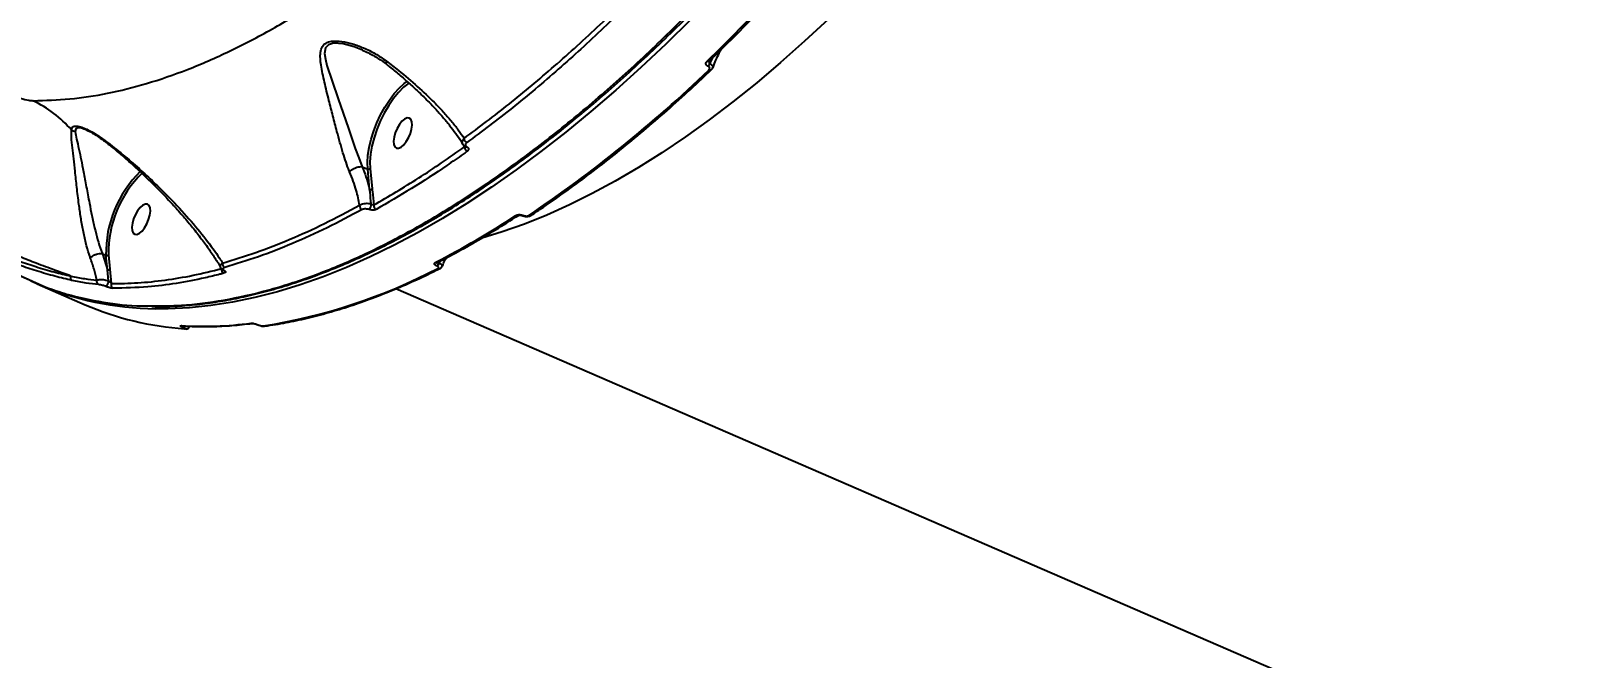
# Model space of a CAD drawing. Header units: millimetres. Extents: x -4153 to 4002, y -5023 to 3197.
# Drawn here: x -932.4 to -508.7, y -2143.7 to -1971.5 of the extents above; entities that cross this region are included whole.
import ezdxf

# ---------------------------------------------------------------- set-up
doc = ezdxf.new("R2010")
doc.units = ezdxf.units.MM
for name, color, linetype in [('DIKOM_ОБЪЕКТ', 7, 'Continuous'), ('DIKOM_РАЗМЕР_ЗОНА', 7, 'Continuous'), ('DIKOM_РАЗМЕР_ОБЪЕКТА', 7, 'Continuous')]:
    doc.layers.add(name, color=color, linetype=linetype)
doc.styles.add('style1', font='arialbd.ttf', dxfattribs={"width": 0.8})
doc.dimstyles.new('1-50', dxfattribs={"dimtxt": 300, "dimasz": 200, "dimexe": 100, "dimexo": 0, "dimgap": 100, "dimtad": 1, "dimtxsty": 'style1', "dimcen": 200, "dimclrd": 7, "dimclre": 7, "dimclrt": 7, "dimadec": 1, "dimazin": 2, "dimtfac": 1, "dimtmove": 0, "dimatfit": 2, "dimfxl": 0, "dimlwd": 25, "dimlwe": 18, "dimarcsym": 0})

# ---------------------------------------------------------------- blocks, each defined once
blk = doc.blocks.new('*D9')
at = {"layer": 'Defpoints', "color": 0, "transparency": 16777216}
for p in [(2370.19, 1747.32), (-2106.31, -2974.61), (1195.51, -2974.61)]:
    blk.add_point(p, dxfattribs=at)
at = {"layer": 'DIKOM_РАЗМЕР_ОБЪЕКТА', "color": 7, "lineweight": 18, "transparency": 16777216}
for p, q in [((2370.19, 1747.32), (-2206.31, 1747.32)), ((1195.51, -2974.61), (-2206.31, -2974.61))]:
    blk.add_line(p, q, dxfattribs=at)
at = {"layer": 'DIKOM_РАЗМЕР_ОБЪЕКТА', "color": 7, "lineweight": 25, "transparency": 16777216}
blk.add_line((-2106.31, 1547.32), (-2106.31, -2774.61), dxfattribs=at)
at = {"layer": 'DIKOM_РАЗМЕР_ОБЪЕКТА', "color": 7, "transparency": 16777216}
for points in [[(-2139.64, 1547.32), (-2072.98, 1547.32), (-2106.31, 1747.32)], [(-2139.64, -2774.61), (-2072.98, -2774.61), (-2106.31, -2974.61)]]:
    blk.add_solid(points, dxfattribs=at)
at = {"layer": 'DIKOM_РАЗМЕР_ОБЪЕКТА', "color": 7, "transparency": 16777216, "insert": (-2359.48, -612.26), "char_height": 300, "attachment_point": 5, "rotation": 90, "style": 'style1'}
blk.add_mtext('{\\fArial|b0|i0|c204|p34;4700}', dxfattribs=at)
blk = doc.blocks.new('*D10')
at = {"layer": 'Defpoints', "color": 0, "transparency": 16777216}
for p in [(4001.69, -909.96), (-3216.31, -1859.46), (4001.69, -4923)]:
    blk.add_point(p, dxfattribs=at)
at = {"layer": 'DIKOM_РАЗМЕР_ЗОНА', "color": 7, "lineweight": 18, "transparency": 16777216}
for p, q in [((4001.69, -909.96), (4001.69, -5023)), ((-3216.31, -1859.46), (-3216.31, -5023))]:
    blk.add_line(p, q, dxfattribs=at)
at = {"layer": 'DIKOM_РАЗМЕР_ЗОНА', "color": 7, "lineweight": 25, "transparency": 16777216}
blk.add_line((-3016.31, -4923), (3801.69, -4923), dxfattribs=at)
at = {"layer": 'DIKOM_РАЗМЕР_ЗОНА', "color": 7, "transparency": 16777216}
for points in [[(-3016.31, -4889.67), (-3016.31, -4956.33), (-3216.31, -4923)], [(3801.69, -4889.67), (3801.69, -4956.33), (4001.69, -4923)]]:
    blk.add_solid(points, dxfattribs=at)
at = {"layer": 'DIKOM_РАЗМЕР_ЗОНА', "color": 7, "transparency": 16777216, "insert": (392.69, -4669.83), "char_height": 300, "attachment_point": 5, "style": 'style1'}
blk.add_mtext('{\\fArial|b0|i0|c204|p34;7200}', dxfattribs=at)
blk = doc.blocks.new('*D11')
at = {"layer": 'Defpoints', "color": 0, "transparency": 16777216}
for p in [(2631.36, 3197.31), (-3702.81, -4429.79), (2071.05, -4429.79)]:
    blk.add_point(p, dxfattribs=at)
at = {"layer": 'DIKOM_РАЗМЕР_ЗОНА', "color": 7, "lineweight": 18, "transparency": 16777216}
for p, q in [((2631.36, 3197.31), (-3802.81, 3197.31)), ((2071.05, -4429.79), (-3802.81, -4429.79))]:
    blk.add_line(p, q, dxfattribs=at)
at = {"layer": 'DIKOM_РАЗМЕР_ЗОНА', "color": 7, "lineweight": 25, "transparency": 16777216}
blk.add_line((-3702.81, 2997.31), (-3702.81, -4229.79), dxfattribs=at)
at = {"layer": 'DIKOM_РАЗМЕР_ЗОНА', "color": 7, "transparency": 16777216}
for points in [[(-3736.14, 2997.31), (-3669.48, 2997.31), (-3702.81, 3197.31)], [(-3736.14, -4229.79), (-3669.48, -4229.79), (-3702.81, -4429.79)]]:
    blk.add_solid(points, dxfattribs=at)
at = {"layer": 'DIKOM_РАЗМЕР_ЗОНА', "color": 7, "transparency": 16777216, "insert": (-3955.98, -616.24), "char_height": 300, "attachment_point": 5, "rotation": 90, "style": 'style1'}
blk.add_mtext('{\\fArial|b0|i0|c204|p34;7600}', dxfattribs=at)
blk = doc.blocks.new('*D12')
at = {"layer": 'Defpoints', "color": 0, "transparency": 16777216}
for p in [(-1688.31, 690.56), (2486.69, 690.56), (-1688.31, -3442.2)]:
    blk.add_point(p, dxfattribs=at)
at = {"layer": 'DIKOM_РАЗМЕР_ОБЪЕКТА', "color": 7, "lineweight": 18, "transparency": 16777216}
for p, q in [((-1688.31, 690.56), (-1688.31, -3542.2)), ((2486.69, 690.56), (2486.69, -3542.2))]:
    blk.add_line(p, q, dxfattribs=at)
at = {"layer": 'DIKOM_РАЗМЕР_ОБЪЕКТА', "color": 7, "lineweight": 25, "transparency": 16777216}
blk.add_line((2286.69, -3442.2), (-1488.31, -3442.2), dxfattribs=at)
at = {"layer": 'DIKOM_РАЗМЕР_ОБЪЕКТА', "color": 7, "transparency": 16777216}
for points in [[(-1488.31, -3408.87), (-1488.31, -3475.54), (-1688.31, -3442.2)], [(2286.69, -3408.87), (2286.69, -3475.54), (2486.69, -3442.2)]]:
    blk.add_solid(points, dxfattribs=at)
at = {"layer": 'DIKOM_РАЗМЕР_ОБЪЕКТА', "color": 7, "transparency": 16777216, "insert": (399.19, -3189.03), "char_height": 300, "attachment_point": 5, "style": 'style1'}
blk.add_mtext('{\\fArial|b0|i0|c204|p34;4175}', dxfattribs=at)

msp = doc.modelspace()

# ---------------------------------------------------------------- linework, layer by layer
at = {"layer": 'DIKOM_ОБЪЕКТ', "color": 7, "linetype": 'Continuous'}
for p, q in [((-746.17, -1981.257), (-746.256, -1981.22)), ((-745.394, -1979.278), (-745.804, -1980.469)), ((-745.804, -1980.469), (-745.718, -1980.506)), ((-745.718, -1980.506), (-744.954, -1978.851)), ((-813.188, -2003.342), (-813.376, -2002.993)), ((-841.291, -2008.795), (-841.288, -2008.796)), ((-841.288, -2008.796), (-839.816, -2009.433)), ((-839.27, -2014.968), (-839.816, -2009.433)), ((-839.123, -2009.305), (-838.577, -2014.84)), ((-797.274, -2022.223), (-797.228, -2022.243)), ((-796.985, -2022.166), (-796.939, -2022.185)), ((-912.72, -2032.671), (-912.717, -2032.672)), ((-912.717, -2032.672), (-911.753, -2033.09)), ((-912.717, -2032.672), (-911.361, -2037.063)), ((-911.361, -2037.063), (-911.753, -2033.09)), ((-911.061, -2032.961), (-910.668, -2036.935)), ((-911.021, -2040.106), (-911.361, -2037.063)), ((-910.668, -2036.935), (-910.299, -2040.888)), ((-879.472, -2037.211), (-879.486, -2037.203)), ((-820.775, -2036.077), (-820.841, -2036.049)), ((-820.088, -2034.807), (-820.21, -2035.163)), ((-820.21, -2035.163), (-820.144, -2035.192)), ((-820.144, -2035.192), (-819.895, -2034.706)), ((-932.399, -2040.16), (-929.118, -2041.558)), ((-930.702, -2040.954), (-917.448, -2046.695)), ((-928.297, -2041.866), (-928.255, -2041.883)), ((-832.046, -2042.27), (-563.154, -2158.721)), ((-890.853, -2052.516), (-890.852, -2052.516)), ((-890.529, -2052.962), (-890.575, -2052.943)), ((-870.056, -2052.182), (-869.99, -2052.21)), ((-869.94, -2052.195), (-869.875, -2052.224))]:
    msp.add_line(p, q, dxfattribs=at)
at = {"layer": 'DIKOM_ОБЪЕКТ', "color": 7, "linetype": 'Continuous', "flags": 128}
for points in [[(-746.444, -1979.678), (-743.133, -1976.465), (-739.824, -1973.19), (-736.518, -1969.855), (-733.215, -1966.459), (-729.916, -1963.003), (-726.621, -1959.488), (-723.332, -1955.915), (-720.048, -1952.284)], [(-750.955, -1968.354), (-757.833, -1975.09), (-764.715, -1981.557), (-771.597, -1987.75), (-778.472, -1993.663), (-785.335, -1999.291), (-792.18, -2004.629), (-799.001, -2009.673), (-805.792, -2014.42), (-812.548, -2018.863), (-819.262, -2023.001), (-825.93, -2026.83), (-832.546, -2030.345), (-839.104, -2033.545), (-845.598, -2036.427), (-852.024, -2038.988), (-858.375, -2041.226), (-864.646, -2043.139), (-870.832, -2044.725), (-876.929, -2045.984), (-882.93, -2046.914), (-888.831, -2047.514), (-894.626, -2047.785), (-898.182, -2047.786)], [(-713.161, -1968.242), (-719.74, -1974.342), (-726.317, -1980.166), (-732.885, -1985.706), (-739.438, -1990.957), (-745.969, -1995.916), (-752.474, -2000.577), (-758.946, -2004.936), (-765.378, -2008.989), (-771.765, -2012.732), (-778.101, -2016.161), (-784.38, -2019.274), (-790.595, -2022.068), (-796.743, -2024.539), (-802.816, -2026.686), (-808.472, -2028.413)], [(-841.266, -1976.788), (-843.55, -1975.878), (-846.545, -1975.078), (-849.171, -1974.897), (-850.554, -1975.282), (-851.367, -1976.135), (-851.637, -1977.66), (-851.439, -1979.247), (-851.014, -1980.968), (-849.602, -1985.307), (-847.895, -1990.16), (-846.526, -1994.099), (-845.099, -1998.296), (-844.167, -2001.045), (-843.208, -2003.817), (-842.276, -2006.367), (-841.291, -2008.794), (-841.291, -2008.795), (-841.291, -2008.795)], [(-839.816, -2009.433), (-839.876, -2007.609), (-839.734, -2005.606), (-839.394, -2003.469), (-838.861, -2001.242), (-838.149, -1998.976), (-837.272, -1996.717), (-836.25, -1994.516), (-835.104, -1992.421), (-833.86, -1990.477), (-832.544, -1988.725), (-831.185, -1987.205), (-829.813, -1985.949), (-828.913, -1985.277)], [(-828.426, -1985.8), (-828.544, -1985.878), (-829.941, -1986.976), (-831.343, -1988.378), (-832.716, -1990.05), (-834.027, -1991.952), (-835.245, -1994.037), (-836.34, -1996.256), (-837.285, -1998.554), (-838.058, -2000.876), (-838.64, -2003.167), (-839.016, -2005.37), (-839.179, -2007.433), (-839.123, -2009.305)], [(-828.401, -1995.409), (-828.991, -1995.381), (-829.675, -1995.692), (-830.398, -1996.316), (-831.1, -1997.201), (-831.726, -1998.278), (-832.224, -1999.458), (-832.554, -2000.645), (-832.689, -2001.745), (-832.619, -2002.667), (-832.348, -2003.336), (-831.9, -2003.699), (-831.31, -2003.727), (-830.626, -2003.416), (-829.903, -2002.792), (-829.201, -2001.907), (-828.575, -2000.83), (-828.077, -1999.65), (-827.747, -1998.463), (-827.612, -1997.363), (-827.682, -1996.442), (-827.953, -1995.772), (-828.401, -1995.409)], [(-900.338, -2019.065), (-900.929, -2019.038), (-901.613, -2019.349), (-902.335, -2019.972), (-903.038, -2020.858), (-903.663, -2021.935), (-904.161, -2023.114), (-904.491, -2024.302), (-904.626, -2025.401), (-904.556, -2026.323), (-904.285, -2026.993), (-903.837, -2027.356), (-903.247, -2027.383), (-902.563, -2027.073), (-901.84, -2026.449), (-901.138, -2025.563), (-900.512, -2024.487), (-900.014, -2023.307), (-899.684, -2022.119), (-899.549, -2021.02), (-899.62, -2020.098), (-899.89, -2019.429), (-900.338, -2019.065)], [(-929.118, -2041.558), (-946.415, -2033.848)], [(-945.594, -2034.157), (-928.297, -2041.866)], [(-928.99, -2041.565), (-929.03, -2041.57), (-929.118, -2041.558)], [(-929.084, -2041.571), (-928.93, -2041.616), (-928.839, -2041.631)], [(-890.855, -2052.516), (-890.957, -2052.503), (-891.124, -2052.451)], [(-889.893, -2053.353), (-890, -2053.339), (-890.159, -2053.289)], [(-870.058, -2052.18), (-870.014, -2052.194), (-869.94, -2052.195)], [(-869.987, -2052.211), (-869.948, -2052.223), (-869.875, -2052.224)]]:
    msp.add_lwpolyline(points, dxfattribs=at)
at = {"layer": 'DIKOM_ОБЪЕКТ', "color": 7, "linetype": 'Continuous'}
for centre, radius, start, end in [((-997.305, -1721.479), 362.11, 303.85947, 313.93695), ((-746.135, -1979.132), 0.628, 240.54324, 306.09523), ((-747.651, -1979.869), 1.942, 315.91897, 342.00922), ((-747.57, -1979.903), 1.947, 315.95299, 341.9752), ((-745.739, -1981.715), 0.606, 239.2175, 307.4989), ((-947.58, -2022.302), 35.391, 41.92631, 63.4016), ((-919.684, -1996.534), 2.636, 233.57081, 259.32357), ((-812.035, -2001.02), 1.274, 180.04058, 245.08839), ((-811.929, -2003.396), 1.26, 177.55426, 245.24121), ((-812.744, -2002.969), 0.437, 245.28291, 301.66755), ((-880.191, -2032.603), 31.566, 134.55316, 180.88391), ((-880.607, -2032.441), 30.458, 134.05389, 180.97984), ((-839.567, -2008.842), 0.642, 247.17846, 313.79885), ((-839.021, -2014.377), 0.641, 247.16318, 313.81413), ((-840.831, -2019.497), 1.199, 174.35143, 244.19276), ((-841.448, -2018.91), 2.625, 321.15794, 357.66774), ((-836.972, -2019.45), 1.199, 172.60665, 244.39877), ((-932.982, -1817.595), 244.518, 297.19655, 303.21038), ((-798.749, -2021.561), 0.686, 243.4538, 300.62514), ((-797.182, -2021.928), 0.308, 252.29237, 309.6946), ((-797.137, -2021.947), 0.309, 252.84264, 309.74086), ((-795.246, -2021.562), 0.688, 243.52346, 300.75098), ((-911.505, -2032.498), 0.641, 247.17503, 313.80227), ((-911.112, -2036.471), 0.642, 247.22376, 313.75354), ((-878.901, -2037.066), 1.109, 164.97861, 243.19818), ((-878.608, -2035.471), 1.113, 167.48616, 243.18432), ((-879.302, -2036.866), 0.384, 243.70281, 277.21029), ((-892.612, -1898.429), 155.943, 278.87151, 297.53544), ((-820.919, -2034.43), 0.719, 244.68157, 295.62778), ((-821.761, -2034.726), 1.611, 304.82074, 344.27327), ((-821.693, -2034.756), 1.609, 304.78896, 344.29048), ((-820.213, -2036.051), 0.724, 244.88884, 295.42051), ((-897.326, -1962.893), 84.897, 246.85009, 269.42214), ((-927.908, -2040.945), 1, 246.53088, 249.70003), ((-920.48, -2039.212), 1.021, 156.25655, 232.47338), ((-913.33, -2040.255), 1.035, 160.66701, 240.57012), ((-913.384, -2039.93), 2.369, 312.15445, 355.75684), ((-909.322, -2041.25), 1.042, 159.67595, 242.63644), ((-884.416, -1969.762), 83.724, 246.76297, 266.06664), ((-885.214, -1950.069), 102.553, 266.69653, 277.4322), ((-890.693, -2052.233), 0.72, 279.45767, 332.70609), ((-890.651, -2052.243), 0.73, 279.58488, 333.75189), ((-871.636, -2051.049), 0.777, 246.20388, 277.36922), ((-868.248, -2051.787), 0.785, 246.34032, 277.56415)]:
    msp.add_arc(centre, radius, start, end, dxfattribs=at)
for points, knots in [([(-899.424, -2046.968), (-896.636, -2046.982), (-890.117, -2047.013), (-879.383, -2045.587), (-867.344, -2042.912), (-855.077, -2038.977), (-842.647, -2033.874), (-830.099, -2027.657), (-817.23, -2020.228), (-804.071, -2011.559), (-790.662, -2001.652), (-777.298, -1990.724), (-764.025, -1978.837), (-750.883, -1966.073), (-737.658, -1952.223), (-724.395, -1937.288), (-711.139, -1921.297), (-698.334, -1904.796), (-686.011, -1887.894), (-674.185, -1870.701), (-662.514, -1852.734), (-651.044, -1834.021), (-639.816, -1814.605), (-628.928, -1794.642), (-618.422, -1774.183), (-608.33, -1753.29), (-598.626, -1731.89), (-589.361, -1710.037), (-580.58, -1687.798), (-572.474, -1665.662), (-565.057, -1643.704), (-558.324, -1621.989), (-552.167, -1600.167), (-546.629, -1578.307), (-541.761, -1556.495), (-537.858, -1536.459), (-535.849, -1523.867), (-534.96, -1518.299)], [0, 0, 0, 0, 0.0220395, 0.0515326, 0.0810497, 0.1105429, 0.1392036, 0.1678862, 0.1965469, 0.2260401, 0.2555572, 0.2850503, 0.3137108, 0.3423936, 0.3710543, 0.4005475, 0.4300646, 0.4595577, 0.4871865, 0.5148349, 0.5424636, 0.5708351, 0.5992283, 0.6276, 0.6562607, 0.6849435, 0.7136044, 0.7430974, 0.7726148, 0.8021078, 0.8307687, 0.8594514, 0.8881122, 0.9176053, 0.9471224, 0.9766157, 1, 1, 1, 1]), ([(-899.157, -2047.144), (-897.962, -2047.163), (-894.982, -2047.208), (-890.106, -2046.943), (-884.543, -2046.392), (-878.883, -2045.533), (-873.129, -2044.381), (-867.276, -2042.931), (-861.324, -2041.183), (-855.276, -2039.136), (-849.154, -2036.799), (-842.981, -2034.18), (-836.776, -2031.286), (-830.543, -2028.119), (-824.278, -2024.68), (-817.979, -2020.967), (-811.645, -2016.98), (-805.274, -2012.719), (-798.864, -2008.181), (-792.413, -2003.366), (-785.919, -1998.272), (-779.383, -1992.898), (-772.82, -1987.258), (-766.258, -1981.375), (-759.721, -1975.268), (-753.217, -1968.948), (-746.744, -1962.411), (-740.296, -1955.656), (-733.874, -1948.68), (-727.474, -1941.481), (-721.095, -1934.059), (-714.736, -1926.41), (-708.393, -1918.533), (-702.067, -1910.423), (-695.767, -1902.096), (-689.522, -1893.589), (-683.356, -1884.929), (-677.276, -1876.133), (-671.277, -1867.192), (-665.358, -1858.106), (-659.519, -1848.874), (-653.76, -1839.496), (-648.08, -1829.973), (-642.481, -1820.306), (-636.962, -1810.494), (-631.523, -1800.535), (-626.169, -1790.441), (-620.916, -1780.239), (-615.78, -1769.96), (-610.771, -1759.626), (-605.892, -1749.24), (-601.141, -1738.802), (-596.518, -1728.311), (-592.023, -1717.768), (-587.657, -1707.173), (-583.419, -1696.527), (-579.309, -1685.828), (-575.328, -1675.078), (-571.478, -1664.281), (-567.766, -1653.462), (-564.207, -1642.654), (-560.809, -1631.887), (-557.574, -1621.168), (-554.502, -1610.496), (-551.592, -1599.871), (-548.844, -1589.292), (-546.258, -1578.76), (-543.834, -1568.275), (-541.573, -1557.838), (-539.474, -1547.448), (-537.543, -1537.11), (-535.882, -1527.54), (-534.946, -1521.465), (-534.532, -1518.781)], [0, 0, 0, 0, 0.0094078, 0.0234759, 0.0375498, 0.05164, 0.065762, 0.0799313, 0.0941629, 0.1084719, 0.1228261, 0.1371271, 0.1513573, 0.1655336, 0.1796719, 0.1937881, 0.2078978, 0.2220155, 0.2361534, 0.2503267, 0.2645522, 0.2788451, 0.2932014, 0.3075358, 0.321785, 0.3359737, 0.3501178, 0.3642337, 0.3783369, 0.3924444, 0.406567, 0.4207203, 0.4349202, 0.4491831, 0.4635204, 0.4778593, 0.4920989, 0.5062929, 0.5204524, 0.5345892, 0.5487143, 0.5628397, 0.5769744, 0.5911282, 0.6053128, 0.6195396, 0.63382, 0.6481186, 0.6623743, 0.6765814, 0.690751, 0.7048946, 0.7190236, 0.7331495, 0.7472823, 0.7614308, 0.7756069, 0.7898213, 0.8040857, 0.8183882, 0.8326644, 0.8468851, 0.8610658, 0.8752171, 0.8893513, 0.9034788, 0.9176113, 0.9317564, 0.9459255, 0.9601292, 0.9743798, 0.9886797, 1, 1, 1, 1]), ([(-931.735, -1990.657), (-928.41, -1990.573), (-921.758, -1990.406), (-911.344, -1988.767), (-900.547, -1986.094), (-889.355, -1982.247), (-877.807, -1977.238), (-866.154, -1971.172), (-854.441, -1964.095), (-842.71, -1956.074), (-830.77, -1946.978), (-818.656, -1936.794), (-806.405, -1925.53), (-794.285, -1913.431), (-782.335, -1900.559), (-770.589, -1886.989), (-758.858, -1872.504), (-747.187, -1857.114), (-735.617, -1840.854), (-724.398, -1824.069), (-713.56, -1806.831), (-703.125, -1789.213), (-692.929, -1770.941), (-683.021, -1752.05), (-673.443, -1732.593), (-664.397, -1712.979), (-655.903, -1693.277), (-647.969, -1673.558), (-640.474, -1653.517), (-633.464, -1633.213), (-626.973, -1612.708), (-621.563, -1593.872), (-617.054, -1576.725), (-614.646, -1566.447), (-613.441, -1561.303)], [0, 0, 0, 0, 0.0311783, 0.062381, 0.0935595, 0.1256442, 0.1577551, 0.18984, 0.2210203, 0.2522245, 0.2834047, 0.31549, 0.3476011, 0.3796862, 0.4108893, 0.4421161, 0.473319, 0.5054258, 0.5375587, 0.5696653, 0.6009195, 0.6321981, 0.6634523, 0.6956102, 0.7277941, 0.7599519, 0.7912843, 0.8226405, 0.8539731, 0.8862091, 0.9184713, 0.9507073, 0.9753306, 1, 1, 1, 1]), ([(-745.765, -1979.639), (-744.624, -1978.535), (-741.313, -1975.333), (-735.838, -1969.852), (-729.349, -1963.12), (-723.863, -1957.228), (-720.547, -1953.55), (-719.381, -1952.257)], [0, 0, 0, 0, 0.1293333, 0.3751385, 0.6209371, 0.8667244, 1, 1, 1, 1]), ([(-813.309, -2001.021), (-809.19, -1997.94), (-800.953, -1991.778), (-788.467, -1981.269), (-775.912, -1969.917), (-767.525, -1961.547), (-763.331, -1957.362)], [0, 0, 0, 0, 0.2485957, 0.4971906, 0.7485945, 1, 1, 1, 1]), ([(-762.479, -1958.415), (-766.635, -1962.564), (-774.948, -1970.861), (-787.484, -1982.213), (-800.047, -1992.803), (-808.396, -1999.051), (-812.571, -2002.175)], [0, 0, 0, 0, 0.2485954, 0.4971904, 0.7485962, 1, 1, 1, 1]), ([(-844.77, -2010.197), (-844.808, -2010.105), (-845.149, -2009.284), (-845.776, -2007.585), (-846.623, -2004.941), (-847.449, -2002.087), (-848.376, -1998.676), (-849.393, -1994.766), (-850.562, -1990.18), (-851.729, -1985.465), (-852.541, -1981.722), (-852.854, -1979.08), (-852.849, -1977.314), (-852.433, -1975.799), (-851.353, -1974.734), (-849.528, -1974.184), (-846.954, -1974.294), (-843.935, -1974.994), (-840.816, -1976.147), (-837.664, -1977.698), (-835.669, -1979.079), (-834.665, -1979.774)], [0, 0, 0, 0, 0.0056312, 0.0501955, 0.0960213, 0.1433443, 0.1917774, 0.2623078, 0.3349969, 0.4257395, 0.5191901, 0.5587295, 0.5987862, 0.6438239, 0.6799346, 0.7160773, 0.7691315, 0.823204, 0.8784561, 0.9388538, 1, 1, 1, 1]), ([(-841.265, -1976.784), (-840.718, -1977.019), (-839.22, -1977.662), (-836.985, -1978.915), (-835.401, -1980.082), (-834.665, -1980.624)], [0, 0, 0, 0, 0.2349819, 0.644364, 1, 1, 1, 1]), ([(-744.922, -1981.569), (-744.848, -1981.373), (-744.263, -1979.835), (-743.496, -1978.172), (-742.727, -1976.765), (-742.637, -1976.601)], [0, 0, 0, 0, 0.1138868, 0.8968106, 1, 1, 1, 1]), ([(-834.665, -1979.774), (-834.676, -1979.807), (-834.756, -1980.038), (-834.804, -1980.377), (-834.77, -1980.632), (-834.671, -1980.653), (-834.667, -1980.654)], [0, 0, 0, 0, 0.07770349, 0.53737312, 0.98191518, 1, 1, 1, 1]), ([(-834.674, -1980.664), (-834.377, -1980.893), (-833.128, -1981.854), (-831.041, -1983.582), (-828.41, -1985.85), (-825.89, -1988.16), (-823.49, -1990.497), (-821.234, -1992.839), (-819.152, -1995.163), (-817.258, -1997.447), (-815.595, -1999.654), (-814.378, -2001.416), (-813.815, -2002.385), (-813.634, -2002.696)], [0, 0, 0, 0, 0.029399, 0.1233108, 0.2196175, 0.3184207, 0.4196656, 0.5230983, 0.6282484, 0.7345348, 0.8420359, 0.9491886, 1, 1, 1, 1]), ([(-834.665, -1979.774), (-833.552, -1980.626), (-830.521, -1982.949), (-826.022, -1986.774), (-822.012, -1990.565), (-819.015, -1993.707), (-816.808, -1996.237), (-814.862, -1998.697), (-813.826, -2000.246), (-813.309, -2001.021)], [0, 0, 0, 0, 0.1128044, 0.3073792, 0.506237, 0.628035, 0.7498339, 0.8749187, 1, 1, 1, 1]), ([(-794.895, -2022.153), (-793.771, -2021.404), (-790.511, -2019.232), (-785.092, -2015.431), (-778.632, -2010.664), (-772.152, -2005.63), (-765.656, -2000.338), (-759.149, -1994.791), (-752.751, -1989.095), (-748.157, -1984.84), (-745.736, -1982.542), (-745.371, -1982.196)], [0, 0, 0, 0, 0.0688547, 0.1997294, 0.3306033, 0.4614726, 0.5923364, 0.723195, 0.8540458, 0.9780014, 1, 1, 1, 1]), ([(-746.256, -1981.22), (-746.311, -1981.193), (-746.504, -1981.099), (-746.736, -1980.869), (-746.858, -1980.516), (-746.796, -1980.094), (-746.568, -1979.825), (-746.444, -1979.678)], [0, 0, 0, 0, 0.079579, 0.2756799, 0.4707128, 0.7105742, 1, 1, 1, 1]), ([(-746.049, -1982.236), (-745.966, -1982.138), (-745.82, -1981.966), (-745.783, -1981.697), (-745.862, -1981.478), (-746.011, -1981.334), (-746.133, -1981.275), (-746.17, -1981.257)], [0, 0, 0, 0, 0.3025585, 0.53462, 0.7254362, 0.917103, 1, 1, 1, 1]), ([(-745.845, -1979.741), (-745.876, -1979.84), (-745.933, -1980.016), (-745.942, -1980.231), (-745.908, -1980.363), (-745.865, -1980.433), (-745.822, -1980.458), (-745.804, -1980.469)], [0, 0, 0, 0, 0.3818938, 0.6808381, 0.8045725, 0.917798, 1, 1, 1, 1]), ([(-745.84, -1979.725), (-745.843, -1979.727), (-745.848, -1979.73), (-745.784, -1979.666), (-745.753, -1979.635)], [0, 0, 0, 0, 0.5108494, 1, 1, 1, 1]), ([(-745.718, -1980.506), (-745.645, -1980.543), (-745.404, -1980.666), (-745.092, -1980.911), (-744.899, -1981.232), (-744.851, -1981.462), (-744.932, -1981.558), (-744.936, -1981.563)], [0, 0, 0, 0, 0.1224301, 0.4032841, 0.6724219, 0.9838729, 1, 1, 1, 1]), ([(-745.383, -1982.186), (-745.322, -1982.134), (-745.124, -1981.965), (-745.019, -1981.726), (-744.946, -1981.56)], [0, 0, 0, 0, 0.308283, 1, 1, 1, 1]), ([(-943.757, -1986.602), (-942.85, -1987.043), (-941.05, -1987.918), (-938.041, -1989.117), (-935.229, -1990.044), (-933.04, -1990.57), (-932.119, -1990.631), (-931.735, -1990.657)], [0, 0, 0, 0, 0.2180187, 0.4332389, 0.6437851, 0.8514294, 1, 1, 1, 1]), ([(-916.055, -2033.79), (-916.166, -2033.478), (-916.617, -2032.212), (-917.318, -2029.73), (-918.074, -2026.287), (-918.693, -2022.706), (-919.264, -2018.697), (-919.78, -2014.374), (-920.227, -2010.179), (-920.62, -2006.579), (-920.949, -2003.462), (-921.302, -2000.662), (-921.267, -1999.323), (-921.25, -1998.655)], [0, 0, 0, 0, 0.0275935, 0.1121784, 0.1968237, 0.2807381, 0.3647034, 0.4782466, 0.5919054, 0.6886531, 0.7854223, 0.8928623, 1, 1, 1, 1]), ([(-921.25, -1998.655), (-921.134, -1998.309), (-920.935, -1997.711), (-919.841, -1997.549), (-918.497, -1997.872), (-917.052, -1998.47), (-914.85, -1999.591), (-913.106, -2000.826), (-911.841, -2001.723)], [0, 0, 0, 0, 0.1914585, 0.331243, 0.470485, 0.5823792, 0.6969345, 1, 1, 1, 1]), ([(-917.117, -1998.739), (-917.354, -1998.633), (-918.102, -1998.3), (-919.182, -1998.036), (-920.115, -1998.197), (-920.151, -1998.781), (-920.173, -1999.124)], [0, 0, 0, 0, 0.12016977, 0.37874074, 0.6357208, 1, 1, 1, 1]), ([(-920.173, -1999.124), (-920.073, -1999.783), (-919.869, -2001.124), (-919.215, -2003.824), (-918.572, -2006.837), (-917.894, -2010.266), (-917.154, -2014.271), (-916.403, -2018.364), (-915.636, -2022.198), (-914.913, -2025.55), (-913.981, -2028.841), (-913.473, -2031.116), (-912.72, -2032.412), (-912.72, -2032.671), (-912.72, -2032.671)], [0, 0, 0, 0, 0.10585691, 0.21533521, 0.31278508, 0.41202547, 0.52481664, 0.64134778, 0.72370442, 0.80820875, 0.88937721, 0.97349276, 0.99999186, 1, 1, 1, 1]), ([(-917.231, -1998.671), (-917.025, -1998.755), (-916.481, -1998.977), (-915.411, -1999.546), (-914.034, -2000.395), (-912.768, -2001.266), (-911.99, -2001.897), (-911.73, -2002.108)], [0, 0, 0, 0, 0.1283346, 0.3389143, 0.5795412, 0.859742, 1, 1, 1, 1]), ([(-911.841, -2001.723), (-911.66, -2001.862), (-909.819, -2003.278), (-906.468, -2005.984), (-902.077, -2009.8), (-898.044, -2013.558), (-893.549, -2018.018), (-888.811, -2023.114), (-884.191, -2028.7), (-881.314, -2032.686), (-879.971, -2034.797), (-879.695, -2035.23)], [0, 0, 0, 0, 0.0115193, 0.1169971, 0.2229822, 0.3292424, 0.435103, 0.6083265, 0.7820044, 0.9552835, 1, 1, 1, 1]), ([(-911.841, -2001.723), (-911.841, -2001.744), (-911.842, -2001.895), (-911.822, -2002.06), (-911.711, -2002.085), (-911.693, -2002.089)], [0, 0, 0, 0, 0.119373, 0.8535797, 1, 1, 1, 1]), ([(-911.702, -2002.101), (-910.901, -2002.738), (-909.149, -2004.134), (-906.543, -2006.35), (-903.784, -2008.803), (-900.941, -2011.454), (-898.047, -2014.276), (-895.183, -2017.219), (-892.419, -2020.215), (-889.777, -2023.247), (-887.276, -2026.299), (-884.922, -2029.358), (-882.799, -2032.345), (-881.198, -2034.767), (-880.418, -2036.125), (-880.159, -2036.576)], [0, 0, 0, 0, 0.0517188, 0.1132473, 0.1792695, 0.2508232, 0.3297716, 0.4118863, 0.4967252, 0.5843043, 0.6742937, 0.7669387, 0.8615209, 0.9539678, 1, 1, 1, 1]), ([(-838.162, -2019.295), (-834.041, -2016.904), (-825.786, -2012.113), (-817.391, -2006.269), (-813.188, -2003.342)], [0, 0, 0, 0, 0.4992716, 1, 1, 1, 1]), ([(-813.601, -2002.678), (-813.662, -2002.571), (-813.83, -2002.278), (-813.781, -2001.727), (-813.548, -2001.281), (-813.342, -2001.057), (-813.309, -2001.021)], [0, 0, 0, 0, 0.2034844, 0.5537815, 0.927508, 1, 1, 1, 1]), ([(-813.585, -2002.7), (-813.548, -2002.773), (-813.417, -2003.032), (-813.168, -2003.251), (-812.944, -2003.349), (-812.922, -2003.359)], [0, 0, 0, 0, 0.2644207, 0.929463, 1, 1, 1, 1]), ([(-813.188, -2003.342), (-813.121, -2003.351), (-813.006, -2003.366), (-812.963, -2003.35), (-812.945, -2003.343)], [0, 0, 0, 0, 0.57638, 1, 1, 1, 1]), ([(-812.571, -2002.175), (-812.694, -2002.289), (-812.911, -2002.488), (-812.951, -2002.822), (-812.832, -2003.111), (-812.621, -2003.264), (-812.515, -2003.341)], [0, 0, 0, 0, 0.3292605, 0.5798198, 0.7885819, 1, 1, 1, 1]), ([(-812.931, -2003.364), (-812.928, -2003.365), (-812.905, -2003.378), (-812.897, -2003.389), (-812.904, -2003.381), (-812.905, -2003.38)], [0, 0, 0, 0, 0.1319667, 0.8715976, 1, 1, 1, 1]), ([(-812.515, -2003.341), (-812.404, -2003.422), (-812.185, -2003.582), (-812.064, -2003.888), (-812.117, -2004.209), (-812.301, -2004.426), (-812.441, -2004.529), (-812.457, -2004.54)], [0, 0, 0, 0, 0.2147324, 0.4258662, 0.6817134, 0.9641012, 1, 1, 1, 1]), ([(-812.457, -2004.54), (-812.829, -2004.805), (-814.689, -2006.132), (-819.819, -2009.692), (-827.822, -2014.94), (-834.266, -2018.666), (-837.491, -2020.531)], [0, 0, 0, 0, 0.04414113, 0.22072142, 0.61001683, 1, 1, 1, 1]), ([(-844.77, -2010.197), (-844.748, -2010.169), (-844.612, -2009.99), (-844.254, -2009.644), (-843.592, -2009.22), (-842.8, -2008.904), (-841.985, -2008.737), (-841.522, -2008.776), (-841.291, -2008.795)], [0, 0, 0, 0, 0.0319405, 0.2048626, 0.4036178, 0.602433, 0.8012336, 1, 1, 1, 1]), ([(-842.024, -2019.379), (-842.29, -2018.024), (-842.872, -2015.061), (-844.102, -2011.908), (-844.77, -2010.197)], [0, 0, 0, 0, 0.4574585, 1, 1, 1, 1]), ([(-841.288, -2008.796), (-840.611, -2010.627), (-839.841, -2012.711), (-839.331, -2014.724), (-839.27, -2014.968)], [0, 0, 0, 0, 0.8785746, 1, 1, 1, 1]), ([(-838.826, -2019.017), (-838.936, -2017.93), (-839.073, -2016.581), (-839.238, -2015.23), (-839.27, -2014.968)], [0, 0, 0, 0, 0.8058862, 1, 1, 1, 1]), ([(-838.577, -2014.84), (-838.552, -2015.1), (-838.409, -2016.58), (-838.273, -2018.069), (-838.162, -2019.295)], [0, 0, 0, 0, 0.1757381, 1, 1, 1, 1]), ([(-921.102, -2040.022), (-922.63, -2039.663), (-925.686, -2038.944), (-930.614, -2037.487), (-935.604, -2035.842), (-940.585, -2034.056), (-945.718, -2032.087), (-950.95, -2029.961), (-956.212, -2027.718), (-961.437, -2025.394), (-966.551, -2023.024), (-971.521, -2020.639), (-974.636, -2019.071), (-976.19, -2018.288)], [0, 0, 0, 0, 0.1009683, 0.2019341, 0.2903366, 0.3790224, 0.4674224, 0.556114, 0.6450863, 0.7337784, 0.8224238, 0.9113509, 1, 1, 1, 1]), ([(-975.363, -2017.537), (-973.841, -2018.306), (-970.792, -2019.846), (-965.926, -2022.186), (-960.919, -2024.51), (-955.803, -2026.788), (-950.651, -2028.985), (-945.528, -2031.066), (-940.5, -2032.991), (-935.622, -2034.737), (-930.734, -2036.341), (-925.907, -2037.759), (-922.912, -2038.454), (-921.414, -2038.801)], [0, 0, 0, 0, 0.0886925, 0.1776673, 0.2663605, 0.3550643, 0.4440582, 0.5327638, 0.6211397, 0.7097997, 0.7981773, 0.8990884, 1, 1, 1, 1]), ([(-921.414, -2038.801), (-922.885, -2038.273), (-925.826, -2037.217), (-930.608, -2035.418), (-935.436, -2033.554), (-940.23, -2031.664), (-945.196, -2029.67), (-950.279, -2027.591), (-955.412, -2025.457), (-960.53, -2023.295), (-965.561, -2021.134), (-970.469, -2018.995), (-973.562, -2017.616), (-975.106, -2016.928)], [0, 0, 0, 0, 0.1033749, 0.206749, 0.2946059, 0.3827338, 0.47059, 0.5587497, 0.6471798, 0.7353374, 0.8234668, 0.9118704, 1, 1, 1, 1]), ([(-879.695, -2035.23), (-876.655, -2034.306), (-870.576, -2032.457), (-861.22, -2028.792), (-851.716, -2024.528), (-845.255, -2021.095), (-842.024, -2019.379)], [0, 0, 0, 0, 0.249096, 0.4981945, 0.7490967, 1, 1, 1, 1]), ([(-841.353, -2020.577), (-844.568, -2022.285), (-850.997, -2025.702), (-860.502, -2029.973), (-869.903, -2033.664), (-876.041, -2035.531), (-879.111, -2036.465)], [0, 0, 0, 0, 0.2490976, 0.4981941, 0.7490971, 1, 1, 1, 1]), ([(-842.024, -2019.379), (-841.973, -2019.342), (-841.749, -2019.179), (-841.231, -2018.959), (-840.44, -2018.822), (-839.602, -2018.827), (-839.086, -2018.953), (-838.826, -2019.017)], [0, 0, 0, 0, 0.073529, 0.3198323, 0.550729, 0.7733787, 1, 1, 1, 1]), ([(-839.404, -2020.556), (-839.562, -2020.511), (-839.877, -2020.421), (-840.386, -2020.377), (-840.867, -2020.407), (-841.183, -2020.49), (-841.321, -2020.56), (-841.353, -2020.577)], [0, 0, 0, 0, 0.2210346, 0.4418871, 0.6744754, 0.925195, 1, 1, 1, 1]), ([(-837.491, -2020.531), (-837.521, -2020.547), (-837.657, -2020.617), (-837.964, -2020.702), (-838.436, -2020.732), (-838.937, -2020.69), (-839.249, -2020.601), (-839.404, -2020.556)], [0, 0, 0, 0, 0.0733473, 0.3225314, 0.5550236, 0.7774065, 1, 1, 1, 1]), ([(-838.826, -2019.017), (-838.78, -2019.038), (-838.726, -2019.062), (-838.615, -2019.111), (-838.487, -2019.166), (-838.326, -2019.232), (-838.221, -2019.273), (-838.173, -2019.291), (-838.162, -2019.295)], [0, 0, 0, 0, 0.1597903, 0.1864092, 0.3964102, 0.639956, 0.9173019, 1, 1, 1, 1]), ([(-820.608, -2035.078), (-819.511, -2034.51), (-816.328, -2032.864), (-811.022, -2029.919), (-804.717, -2026.197), (-800.494, -2023.492), (-798.4, -2022.151)], [0, 0, 0, 0, 0.14990594, 0.43480312, 0.71970919, 1, 1, 1, 1]), ([(-799.056, -2022.174), (-798.949, -2022.119), (-798.734, -2022.009), (-798.271, -2021.938), (-797.768, -2021.951), (-797.32, -2022.036), (-797.08, -2022.129), (-796.985, -2022.166)], [0, 0, 0, 0, 0.2150737, 0.4299621, 0.6447593, 0.8592802, 1, 1, 1, 1]), ([(-798.398, -2022.15), (-798.397, -2022.15), (-798.396, -2022.149), (-798.327, -2022.122), (-798.194, -2022.096), (-797.994, -2022.081), (-797.749, -2022.095), (-797.503, -2022.141), (-797.337, -2022.194), (-797.284, -2022.22), (-797.277, -2022.223)], [0, 0, 0, 0, 0.08393985, 0.19485596, 0.33376968, 0.47431401, 0.64055833, 0.81932808, 0.9761334, 1, 1, 1, 1]), ([(-797.23, -2022.242), (-797.229, -2022.242), (-797.02, -2022.362), (-796.503, -2022.466), (-795.721, -2022.48), (-795.166, -2022.353), (-794.932, -2022.167), (-794.901, -2022.142)], [0, 0, 0, 0, 0.0008078, 0.3034964, 0.6109632, 0.9487114, 1, 1, 1, 1]), ([(-796.939, -2022.185), (-796.875, -2022.21), (-796.713, -2022.272), (-796.413, -2022.33), (-796.077, -2022.337), (-795.768, -2022.29), (-795.625, -2022.215), (-795.553, -2022.178)], [0, 0, 0, 0, 0.1422439, 0.3570898, 0.5715499, 0.7857499, 1, 1, 1, 1]), ([(-916.055, -2033.79), (-916.029, -2033.763), (-915.949, -2033.679), (-915.678, -2033.434), (-915.152, -2033.084), (-914.363, -2032.766), (-913.497, -2032.588), (-912.99, -2032.642), (-912.72, -2032.671)], [0, 0, 0, 0, 0.0343439, 0.1061184, 0.3220798, 0.5380837, 0.7540278, 1, 1, 1, 1]), ([(-914.307, -2039.912), (-914.522, -2038.917), (-914.954, -2036.92), (-915.687, -2034.836), (-916.055, -2033.79)], [0, 0, 0, 0, 0.4978641, 1, 1, 1, 1]), ([(-910.299, -2040.888), (-907.874, -2040.851), (-903.023, -2040.778), (-895.51, -2039.983), (-887.845, -2038.726), (-882.596, -2037.428), (-879.972, -2036.779)], [0, 0, 0, 0, 0.2493131, 0.4986286, 0.7493144, 1, 1, 1, 1]), ([(-880.148, -2036.57), (-880.19, -2036.507), (-880.327, -2036.301), (-880.291, -2035.883), (-880.05, -2035.496), (-879.767, -2035.284), (-879.695, -2035.23)], [0, 0, 0, 0, 0.1315785, 0.4273304, 0.854726, 1, 1, 1, 1]), ([(-880.156, -2036.582), (-880.147, -2036.603), (-880.077, -2036.773), (-879.845, -2036.984), (-879.581, -2037.129), (-879.464, -2037.194)], [0, 0, 0, 0, 0.0718056, 0.5898587, 1, 1, 1, 1]), ([(-879.111, -2036.465), (-879.294, -2036.538), (-879.567, -2036.646), (-879.626, -2036.878), (-879.534, -2037.051), (-879.378, -2037.176), (-879.275, -2037.235), (-879.254, -2037.247)], [0, 0, 0, 0, 0.44564562, 0.66235473, 0.83653207, 0.965768, 1, 1, 1, 1]), ([(-879.486, -2037.204), (-879.482, -2037.206), (-879.455, -2037.219), (-879.444, -2037.23), (-879.45, -2037.225), (-879.451, -2037.224)], [0, 0, 0, 0, 0.1230975, 0.8089736, 1, 1, 1, 1]), ([(-879.254, -2037.247), (-879.23, -2037.261), (-879.123, -2037.322), (-878.963, -2037.453), (-878.866, -2037.635), (-878.927, -2037.876), (-879.212, -2037.984), (-879.401, -2038.056)], [0, 0, 0, 0, 0.0349895, 0.162073, 0.3363106, 0.559171, 1, 1, 1, 1]), ([(-868.145, -2052.565), (-867.145, -2052.419), (-864.25, -2051.994), (-859.395, -2051.068), (-853.555, -2049.688), (-847.637, -2048.012), (-841.646, -2046.044), (-835.587, -2043.787), (-829.464, -2041.237), (-824.229, -2038.847), (-821.029, -2037.263), (-819.905, -2036.707)], [0, 0, 0, 0, 0.0652943, 0.1891244, 0.3129923, 0.4369054, 0.5608545, 0.6848333, 0.8088372, 0.9328576, 1, 1, 1, 1]), ([(-820.841, -2036.049), (-820.91, -2036.016), (-821.114, -2035.92), (-821.37, -2035.727), (-821.514, -2035.485), (-821.481, -2035.251), (-821.311, -2035.137), (-821.227, -2035.08)], [0, 0, 0, 0, 0.1083135, 0.3204624, 0.5430556, 0.7715332, 1, 1, 1, 1]), ([(-820.52, -2036.707), (-820.465, -2036.67), (-820.354, -2036.597), (-820.332, -2036.445), (-820.427, -2036.288), (-820.594, -2036.162), (-820.728, -2036.099), (-820.775, -2036.077)], [0, 0, 0, 0, 0.22875059, 0.45784209, 0.67845755, 0.88840887, 1, 1, 1, 1]), ([(-820.358, -2034.758), (-820.372, -2034.796), (-820.402, -2034.884), (-820.379, -2035.006), (-820.322, -2035.087), (-820.267, -2035.134), (-820.233, -2035.151), (-820.21, -2035.163)], [0, 0, 0, 0, 0.252844, 0.577726, 0.793912, 0.8613775, 1, 1, 1, 1]), ([(-820.144, -2035.192), (-820.052, -2035.238), (-819.787, -2035.373), (-819.454, -2035.612), (-819.238, -2035.87), (-819.277, -2035.994), (-819.294, -2036.05)], [0, 0, 0, 0, 0.154977, 0.446346, 0.7504275, 1, 1, 1, 1]), ([(-819.911, -2036.69), (-819.854, -2036.666), (-819.661, -2036.585), (-819.423, -2036.364), (-819.329, -2036.132), (-819.293, -2036.045)], [0, 0, 0, 0, 0.2078025, 0.7019567, 1, 1, 1, 1]), ([(-819.247, -2036.068), (-819.046, -2035.545), (-818.756, -2034.786), (-818.383, -2034.077), (-818.268, -2033.857)], [0, 0, 0, 0, 0.6908758, 1, 1, 1, 1]), ([(-928.297, -2041.866), (-926.401, -2042.523), (-921.292, -2044.291), (-912.539, -2046.102), (-904.78, -2047.1), (-900.27, -2046.989), (-899.424, -2046.968)], [0, 0, 0, 0, 0.2091608, 0.5635135, 0.9181368, 1, 1, 1, 1]), ([(-921.414, -2038.801), (-920.122, -2039.066), (-917.519, -2039.598), (-915.383, -2039.807), (-914.307, -2039.912)], [0, 0, 0, 0, 0.4964793, 1, 1, 1, 1]), ([(-913.839, -2041.156), (-914.922, -2041.051), (-917.104, -2040.838), (-919.763, -2040.295), (-921.102, -2040.022)], [0, 0, 0, 0, 0.4964984, 1, 1, 1, 1]), ([(-914.307, -2039.912), (-914.027, -2039.846), (-913.514, -2039.726), (-912.562, -2039.762), (-911.724, -2039.89), (-911.26, -2040.032), (-911.021, -2040.106)], [0, 0, 0, 0, 0.33122663, 0.60778912, 0.79831101, 1, 1, 1, 1]), ([(-911.794, -2041.687), (-911.941, -2041.631), (-912.233, -2041.518), (-912.753, -2041.361), (-913.341, -2041.216), (-913.661, -2041.178), (-913.839, -2041.156)], [0, 0, 0, 0, 0.1848765, 0.3686246, 0.6500721, 1, 1, 1, 1]), ([(-909.801, -2042.175), (-909.827, -2042.174), (-909.987, -2042.171), (-910.344, -2042.124), (-910.881, -2041.996), (-911.371, -2041.849), (-911.653, -2041.741), (-911.794, -2041.687)], [0, 0, 0, 0, 0.0639066, 0.3886012, 0.6456004, 0.8223387, 1, 1, 1, 1]), ([(-911.021, -2040.106), (-910.99, -2040.126), (-910.938, -2040.16), (-910.835, -2040.243), (-910.687, -2040.38), (-910.499, -2040.594), (-910.372, -2040.77), (-910.31, -2040.871), (-910.299, -2040.888)], [0, 0, 0, 0, 0.0726397, 0.1227598, 0.2789927, 0.5490406, 0.9246464, 1, 1, 1, 1]), ([(-879.401, -2038.056), (-879.74, -2038.145), (-881.435, -2038.591), (-885.816, -2039.645), (-892.459, -2040.909), (-900.95, -2041.988), (-906.634, -2042.108), (-909.801, -2042.175)], [0, 0, 0, 0, 0.0321669, 0.1608342, 0.4183965, 0.6759566, 1, 1, 1, 1]), ([(-890.575, -2052.943), (-890.663, -2052.904), (-890.884, -2052.805), (-891.15, -2052.659), (-891.309, -2052.534), (-891.316, -2052.454), (-891.188, -2052.452), (-891.124, -2052.451)], [0, 0, 0, 0, 0.1407322, 0.3552535, 0.5700017, 0.7849224, 1, 1, 1, 1]), ([(-890.855, -2052.516), (-889.917, -2052.565), (-887.204, -2052.706), (-882.637, -2052.708), (-877.142, -2052.452), (-873.404, -2052.03), (-871.539, -2051.82)], [0, 0, 0, 0, 0.1499041, 0.4336115, 0.717432, 1, 1, 1, 1]), ([(-890.159, -2053.289), (-890.117, -2053.289), (-890.032, -2053.289), (-890.037, -2053.237), (-890.143, -2053.153), (-890.321, -2053.056), (-890.47, -2052.989), (-890.529, -2052.962)], [0, 0, 0, 0, 0.2143037, 0.428458, 0.6428651, 0.8577663, 1, 1, 1, 1]), ([(-889.894, -2053.346), (-889.851, -2053.351), (-889.738, -2053.364), (-889.509, -2053.337), (-889.223, -2053.232), (-888.952, -2053.026), (-888.846, -2052.821), (-888.794, -2052.72)], [0, 0, 0, 0, 0.1160248, 0.3063717, 0.5225377, 0.7649552, 1, 1, 1, 1]), ([(-871.949, -2051.76), (-871.872, -2051.755), (-871.7, -2051.744), (-871.314, -2051.788), (-870.851, -2051.884), (-870.368, -2052.024), (-870.083, -2052.138), (-869.94, -2052.195)], [0, 0, 0, 0, 0.174194, 0.3895651, 0.5958474, 0.7978983, 1, 1, 1, 1]), ([(-871.534, -2051.82), (-871.534, -2051.82), (-871.535, -2051.82), (-871.461, -2051.818), (-871.309, -2051.831), (-871.045, -2051.873), (-870.696, -2051.955), (-870.335, -2052.067), (-870.141, -2052.147), (-870.058, -2052.182)], [0, 0, 0, 0, 0.0559477, 0.1515412, 0.284802, 0.4482253, 0.6430279, 0.8475224, 1, 1, 1, 1]), ([(-869.986, -2052.208), (-869.956, -2052.222), (-869.778, -2052.304), (-869.559, -2052.385), (-869.386, -2052.422), (-869.382, -2052.423)], [0, 0, 0, 0, 0.1657829, 0.9808108, 1, 1, 1, 1]), ([(-869.875, -2052.224), (-869.781, -2052.262), (-869.593, -2052.337), (-869.276, -2052.428), (-868.974, -2052.491), (-868.724, -2052.518), (-868.613, -2052.51), (-868.563, -2052.506)], [0, 0, 0, 0, 0.2040156, 0.4080171, 0.6135299, 0.826584, 1, 1, 1, 1]), ([(-869.382, -2052.423), (-869.206, -2052.466), (-868.824, -2052.558), (-868.433, -2052.605), (-868.198, -2052.563), (-868.141, -2052.553)], [0, 0, 0, 0, 0.3935947, 0.8523654, 1, 1, 1, 1])]:
    msp.add_open_spline(points, degree=3, knots=knots, dxfattribs=at)

# ---------------------------------------------------------------- dimensions: what is measured, and where the dimension line sits
at = {"layer": 'DIKOM_РАЗМЕР_ЗОНА'}
dim = msp.add_linear_dim(base=(-3702.81, -4429.789), p1=(2631.356, 3197.305), p2=(2071.052, -4429.789), angle=90, text='{\\fArial|b0|i0|c204|p34;7600}', dimstyle='1-50', dxfattribs=at)
dim.commit()
dim.dimension.update_dxf_attribs({"geometry": '*D11', "text_midpoint": (-3702.81, -616.242), "dimtype": 160})
dim = msp.add_linear_dim(base=(4001.69, -4923), p1=(-3216.31, -1859.463), p2=(4001.69, -909.963), text='{\\fArial|b0|i0|c204|p34;7200}', dimstyle='1-50', dxfattribs=at)
dim.commit()
dim.dimension.update_dxf_attribs({"geometry": '*D10', "text_midpoint": (392.69, -4923), "dimtype": 160})
at = {"layer": 'DIKOM_РАЗМЕР_ОБЪЕКТА'}
dim = msp.add_linear_dim(base=(-2106.31, -2974.611), p1=(2370.191, 1747.316), p2=(1195.51, -2974.611), angle=90, text='{\\fArial|b0|i0|c204|p34;4700}', dimstyle='1-50', dxfattribs=at)
dim.commit()
dim.dimension.update_dxf_attribs({"geometry": '*D9', "text_midpoint": (-2106.31, -612.262), "dimtype": 160})
dim = msp.add_linear_dim(base=(-1688.31, -3442.202), p1=(2486.69, 690.555), p2=(-1688.31, 690.555), text='{\\fArial|b0|i0|c204|p34;<>}', dimstyle='1-50', dxfattribs=at)
dim.commit()
dim.dimension.update_dxf_attribs({"geometry": '*D12', "text_midpoint": (399.19, -3442.202), "dimtype": 160})

doc.saveas('drawing.dxf')
